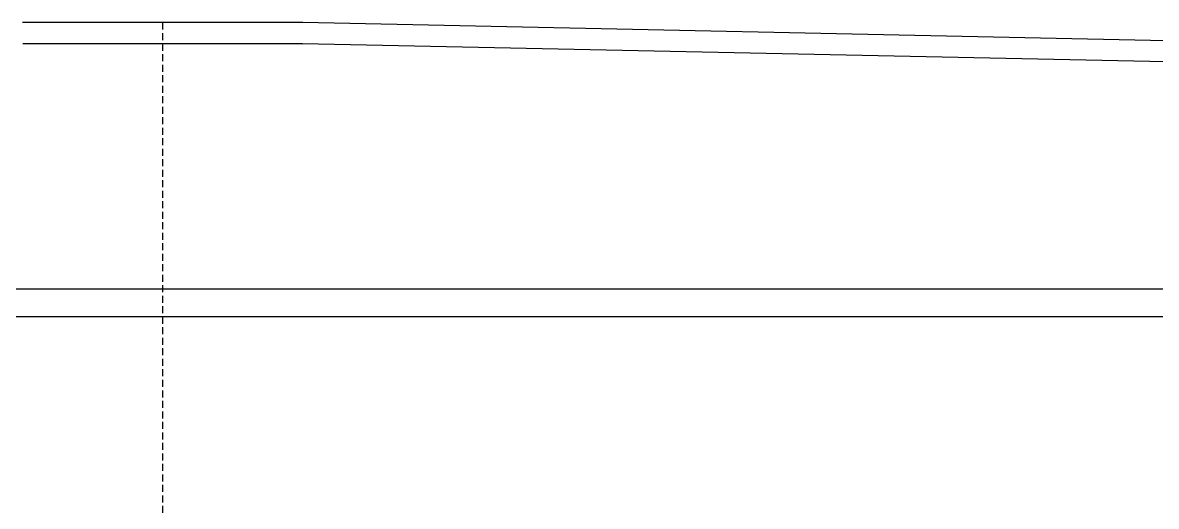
# Model space of a CAD drawing. Extents: x 0 to 290, y 0 to 931.
# Drawn here: x 135 to 215.9, y 896.9 to 931.4 of the extents above; entities that cross this region are included whole.
import ezdxf

# ---------------------------------------------------------------- set-up
doc = ezdxf.new("R2010")
doc.units = 0
doc.linetypes.add('DASHED', pattern=[0.75, 0.5, -0.25])
doc.layers.add('-15N-THT. THIẾT BỊ ĐÓNG MỞ', color=40, linetype='CONTINUOUS')

# ---------------------------------------------------------------- blocks, each defined once
blk = doc.blocks.new('06 - N - SC VSD ATV630D55~D90N4')
at = {"layer": '-15N-THT. THIẾT BỊ ĐÓNG MỞ'}
for p, q in [((10, 465.7), (-10, 465.7)), ((10, 465.7), (10, 465.7)), ((102.063, 463.762), (10, 465.7)), ((-9.984, 464.2), (-9.984, 464.2)), ((9.984, 464.2), (-9.984, 464.2)), ((9.984, 464.2), (9.984, 464.2)), ((102.032, 462.262), (9.984, 464.2)), ((-125.5, 446.7), (125.5, 446.7)), ((96, 444.7), (-96, 444.7))]:
    blk.add_line(p, q, dxfattribs=at)
at = {"layer": '-15N-THT. THIẾT BỊ ĐÓNG MỞ', "color": 6, "linetype": 'DASHED'}
blk.add_line((0, 465.7), (0, -465.7), dxfattribs=at)

msp = doc.modelspace()

# ---------------------------------------------------------------- block references
msp.add_blockref('06 - N - SC VSD ATV630D55~D90N4', (145, 465.7))

doc.saveas('drawing.dxf')
